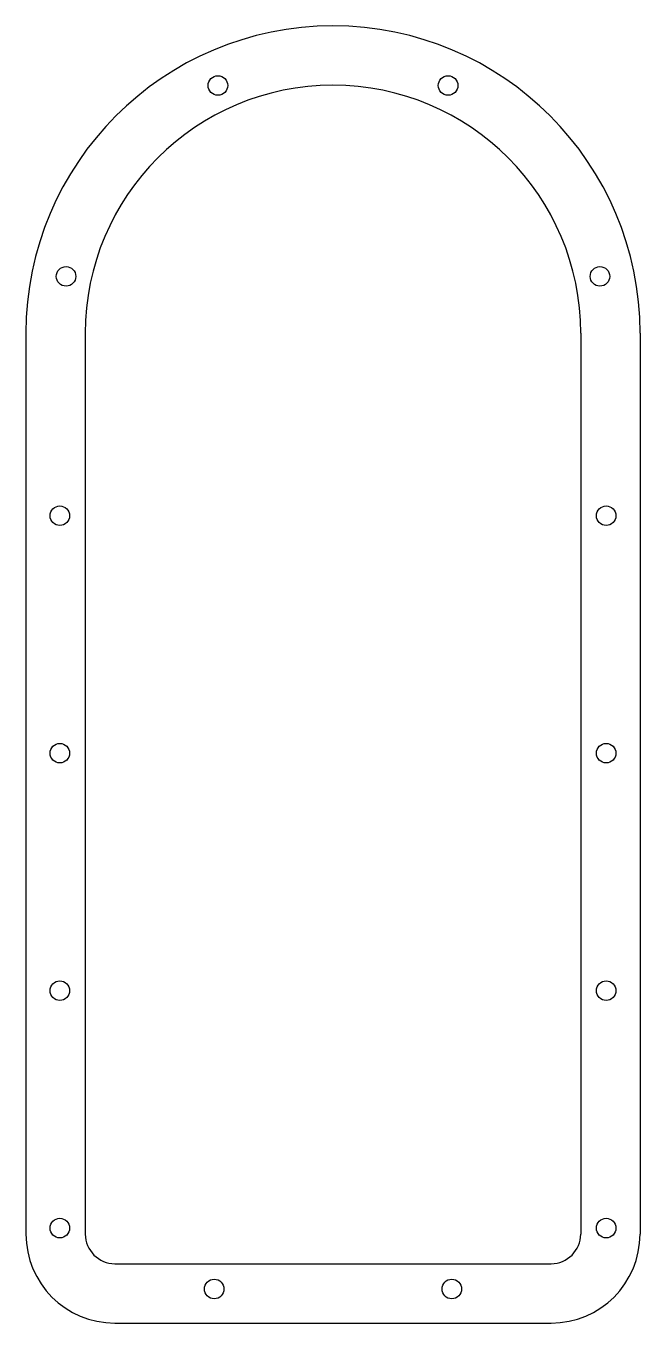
# Model space of a CAD drawing. Header units: millimetres. Extents: x -52 to 52, y -88 to 130.
import ezdxf

# ---------------------------------------------------------------- set-up
doc = ezdxf.new("R2010")
doc.units = ezdxf.units.MM

msp = doc.modelspace()

# ---------------------------------------------------------------- linework, layer by layer
at = {"color": 7, "linetype": 'Continuous', "lineweight": 25}
for p, q in [((-51.75, 78.38), (-51.75, -73.38)), ((-41.75, 78.38), (-41.75, -73.38)), ((41.75, 78.38), (41.75, -73.38)), ((51.75, 78.38), (51.75, -73.38)), ((-36.75, -78.38), (36.75, -78.38)), ((-36.75, -88.38), (36.75, -88.38))]:
    msp.add_line(p, q, dxfattribs=at)
for centre in [(-19.4, 120.09), (19.4, 120.09), (-44.99, 87.94), (44.99, 87.94), (-46.04, 47.62), (46.04, 47.62), (-46.04, 7.62), (46.04, 7.62), (-46.04, -32.38), (46.04, -32.38), (-46.04, -72.38), (46.04, -72.38), (-20.02, -82.64), (20.02, -82.64)]:
    msp.add_circle(centre, 1.65, dxfattribs=at)
for centre, radius, start, end in [((0, 78.38), 51.75, 0, 180), ((0, 78.38), 41.75, 0, 180), ((-36.75, -73.38), 15, 180, 270), ((-36.75, -73.38), 5, 180, 270), ((36.75, -73.38), 5, 270, 0), ((36.75, -73.38), 15, 270, 0)]:
    msp.add_arc(centre, radius, start, end, dxfattribs=at)

doc.saveas('drawing.dxf')
